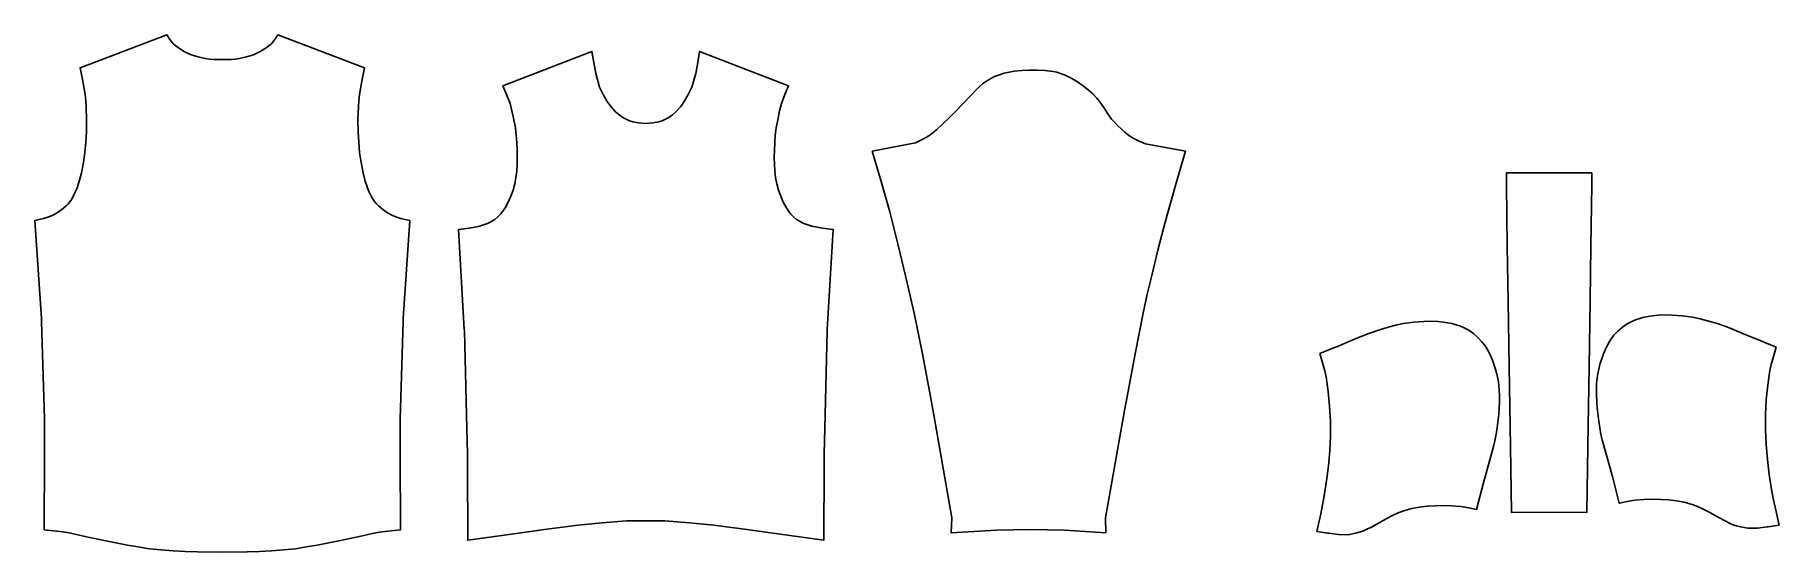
# Model space of a CAD drawing. Extents: x 10 to 187, y 210 to 263.
import ezdxf

# ---------------------------------------------------------------- set-up
doc = ezdxf.new("R2010")
doc.units = 0
doc.layers.add('Layer_1', color=7, linetype='CONTINUOUS')

msp = doc.modelspace()

# ---------------------------------------------------------------- linework, layer by layer
at = {"layer": 'Layer_1', "color": 7}
for points in [[(28.995528, 209.994315), (26.478179, 210.013055), (25.242164, 210.056808), (25.242164, 210.056808), (24.006146, 210.123999), (22.773256, 210.214632), (21.543489, 210.341203), (21.543489, 210.341203), (20.441858, 210.514651), (19.344913, 210.716225), (17.157275, 211.158439), (17.157275, 211.158439), (15.19465, 211.538152), (13.400786, 211.955367), (12.772621, 212.047561), (12.772621, 212.047561), (12.142894, 212.122564), (10.878751, 212.258511), (10.883439, 213.800796), (10.899065, 218.338585), (10.913128, 222.770114), (10.913128, 222.770114), (10.892814, 223.518602), (10.609984, 233.452045), (10.600608, 233.753625), (9.930253, 243.7152), (10.819372, 243.927713), (10.819372, 243.927713), (11.255337, 244.057408), (11.677239, 244.219918), (12.191334, 244.499622), (12.191334, 244.499622), (12.672615, 244.835583), (13.116393, 245.215293), (13.317968, 245.424682), (13.317968, 245.424682), (13.503917, 245.648134), (13.719556, 245.979404), (13.90863, 246.327864), (14.077391, 246.687262), (14.077391, 246.687262), (14.225838, 247.054473), (14.480542, 247.813896), (14.675867, 248.59207), (14.675867, 248.59207), (14.877442, 249.620262), (15.024326, 250.659391), (15.119645, 251.706331), (15.119645, 251.706331), (15.175899, 252.757961), (15.196213, 254.017414), (15.150898, 255.276871), (15.107145, 255.915974), (15.107145, 255.915974), (15.033703, 256.551951), (14.794625, 257.908288), (14.524295, 259.258374), (14.524295, 259.258374), (23.354543, 262.608586), (23.656126, 262.146058), (23.815511, 261.922606), (23.815511, 261.922606), (23.992083, 261.71478), (24.254601, 261.489764), (24.535869, 261.289753), (24.535869, 261.289753), (25.13122, 260.931918), (25.468741, 260.745968), (25.818761, 260.589707), (26.534434, 260.360006), (26.534434, 260.360006), (27.267292, 260.195933), (27.682943, 260.144369), (28.101719, 260.119364), (28.101719, 260.119364), (28.995528, 260.121057), (29.889334, 260.119364), (30.30811, 260.144369), (30.7222, 260.195933), (30.7222, 260.195933), (31.456619, 260.360006), (32.170728, 260.589707), (32.522312, 260.745968), (32.858273, 260.931918), (32.858273, 260.931918), (33.45362, 261.289753), (33.736452, 261.489764), (33.99897, 261.71478), (33.99897, 261.71478), (34.175542, 261.922606), (34.334927, 262.146058), (34.634946, 262.608586), (34.634946, 262.608586), (43.465194, 259.258374), (43.194865, 257.908288), (42.955789, 256.551951), (42.955789, 256.551951), (42.883907, 255.915974), (42.838593, 255.276871), (42.793277, 254.017414), (42.793277, 254.017414), (42.813597, 252.757961), (42.869849, 251.706331), (42.96517, 250.659391), (43.113616, 249.620262), (43.113616, 249.620262), (43.313629, 248.59207), (43.510516, 247.813896), (43.763658, 247.054473), (43.763658, 247.054473), (43.913668, 246.687262), (44.082428, 246.327864), (44.271503, 245.979404), (44.271503, 245.979404), (44.48714, 245.648134), (44.671528, 245.424682), (44.874665, 245.215293), (45.316879, 244.835583), (45.316879, 244.835583), (45.798161, 244.499622), (46.312257, 244.219918), (46.735721, 244.057408), (46.735721, 244.057408), (47.170123, 243.927713), (48.059241, 243.7152), (47.388887, 233.753625), (47.388887, 233.753625), (47.38107, 233.450481), (47.098238, 223.518602), (47.076366, 222.770114), (47.09042, 218.338585), (47.106055, 213.800796), (47.11074, 212.258511), (45.848163, 212.122564), (45.848163, 212.122564), (45.216871, 212.047561), (44.588707, 211.953804), (42.794843, 211.538152), (42.794843, 211.538152), (40.833779, 211.158439), (38.644579, 210.716225), (37.547635, 210.514651), (37.547635, 210.514651), (36.446003, 210.342764), (35.216236, 210.214632), (33.983346, 210.123999), (33.983346, 210.123999), (32.748892, 210.056808), (31.511313, 210.013055), (28.995531, 209.994315), (28.995528, 209.994315)], [(95.11915, 250.770324), (96.023893, 247.693565), (96.898951, 244.608995), (96.898951, 244.608995), (97.727127, 241.358788), (98.508428, 238.097643), (98.950642, 236.203774), (99.36942, 234.30365), (99.36942, 234.30365), (100.214786, 230.151823), (101.016398, 225.99062), (101.421111, 223.767042), (103.204038, 213.488266), (103.152471, 211.945978), (103.152471, 211.945978), (107.763702, 212.241309), (111.202984, 212.288189), (114.662577, 212.241309), (114.662577, 212.241309), (118.869096, 211.94129), (118.831594, 213.485139), (120.780152, 224.395206), (121.070796, 225.987496), (121.845846, 230.150259), (121.845846, 230.150259), (122.667773, 234.30365), (123.091239, 236.217837), (123.539704, 238.127332), (124.202246, 240.854068), (124.202246, 240.854068), (124.900727, 243.571427), (125.91798, 247.181033), (126.968047, 250.78126), (126.968047, 250.78126), (122.902164, 251.542247), (122.259937, 251.796949), (121.636457, 252.087593), (121.200494, 252.381361), (121.200494, 252.381361), (120.792655, 252.714197), (120.100423, 253.354861), (119.770714, 253.692382), (119.770714, 253.692382), (119.459759, 254.047093), (119.084733, 254.576813), (118.725335, 255.119035), (118.725335, 255.119035), (118.361251, 255.65657), (117.970599, 256.17379), (117.542448, 256.61288), (117.542448, 256.61288), (117.081481, 257.019155), (116.600201, 257.400432), (116.097044, 257.752016), (116.097044, 257.752016), (115.656391, 258.023909), (115.201675, 258.27236), (114.734459, 258.495813), (114.734459, 258.495813), (114.25474, 258.691139), (113.885966, 258.806771), (113.507816, 258.886462), (112.69214, 258.983343), (112.69214, 258.983343), (111.871777, 259.028659), (111.077976, 259.020842), (110.316989, 258.992704), (109.55913, 258.927076), (109.55913, 258.927076), (109.045034, 258.831759), (108.537189, 258.705188), (108.038719, 258.55049), (108.038719, 258.55049), (107.551189, 258.36454), (107.230855, 258.209842), (106.921461, 258.03327), (106.921461, 258.03327), (106.623005, 257.837944), (106.337049, 257.625431), (106.02453, 257.34885), (106.02453, 257.34885), (105.724511, 257.056646), (105.144784, 256.45348), (103.549371, 254.786188), (102.930582, 254.158023), (102.930582, 254.158023), (102.29773, 253.547046), (101.646126, 252.957947), (101.310166, 252.676678), (101.310166, 252.676678), (100.960146, 252.4126), (100.61481, 252.198523), (100.256975, 252.006324), (100.256975, 252.006324), (99.527241, 251.643801), (95.11915, 250.770324)], [(140.634283, 230.195071), (141.778104, 230.662289), (142.592219, 230.993559), (143.539154, 231.385772), (143.539154, 231.385772), (144.586094, 231.824862), (145.640848, 232.2452), (146.615912, 232.584285), (146.615912, 232.584285), (147.605036, 232.885868), (148.373835, 233.085878), (149.152009, 233.245263), (150.186449, 233.378086), (150.186449, 233.378086), (151.227141, 233.451528), (151.936563, 233.471848), (152.645982, 233.451528), (152.645982, 233.451528), (153.216331, 233.38121), (153.641357, 233.323394), (154.061696, 233.240579), (154.511725, 233.115568), (154.511725, 233.115568), (154.952378, 232.963998), (155.380529, 232.782735), (155.789932, 232.56397), (155.789932, 232.56397), (156.272775, 232.220198), (156.719679, 231.827989), (157.130643, 231.399835), (157.130643, 231.399835), (157.49629, 230.931055), (157.765056, 230.476339), (157.994759, 229.999747), (157.994759, 229.999747), (158.194773, 229.505966), (158.374469, 229.004369), (158.522918, 228.569967), (158.640114, 228.12619), (158.640114, 228.12619), (158.80106, 227.313638), (158.897941, 226.491711), (158.919813, 225.876046), (158.919813, 225.876046), (158.915128, 225.260384), (158.888571, 224.644719), (158.843258, 224.029054), (158.843258, 224.029054), (158.680745, 222.666468), (158.576052, 221.988299), (158.449481, 221.313258), (158.449481, 221.313258), (158.318223, 220.753845), (157.283782, 217.034859), (156.585299, 214.320627), (155.791498, 214.483136), (155.791498, 214.483136), (154.993013, 214.620646), (154.078892, 214.706588), (153.161644, 214.72846), (152.363156, 214.70814), (152.363156, 214.70814), (151.566231, 214.655015), (150.773994, 214.562818), (149.988005, 214.425311), (149.988005, 214.425311), (149.525476, 214.301864), (149.069199, 214.150294), (148.61917, 213.97997), (148.61917, 213.97997), (148.178517, 213.787771), (147.390965, 213.37212), (146.61123, 212.940842), (146.61123, 212.940842), (145.828368, 212.514252), (145.431468, 212.314238), (145.025192, 212.134542), (145.025192, 212.134542), (144.650166, 212.017346), (144.268893, 211.925153), (143.49697, 211.762643), (142.537533, 211.7892), (142.537533, 211.7892), (141.545282, 211.912644), (141.431213, 211.926699), (140.329581, 212.093896), (140.735857, 213.901823), (140.735857, 213.901823), (140.926493, 214.808132), (141.096817, 215.717564), (141.331205, 217.234848), (141.331205, 217.234848), (141.517156, 218.758382), (141.653102, 220.286604), (141.726545, 221.81795), (141.726545, 221.81795), (141.729677, 222.572686), (141.714042, 223.327421), (141.631224, 224.833768), (141.631224, 224.833768), (141.487466, 226.335425), (141.389024, 227.083909), (141.268701, 227.827709), (141.268701, 227.827709), (141.135882, 228.42462), (140.978057, 229.01841), (140.634288, 230.195045), (140.634283, 230.195071)], [(187.056607, 230.846157), (185.912785, 231.313376), (185.09867, 231.644646), (184.151736, 232.036858), (184.151736, 232.036858), (183.104793, 232.475948), (182.050038, 232.89629), (181.074977, 233.235372), (181.074977, 233.235372), (180.08585, 233.536954), (179.317052, 233.736971), (178.538878, 233.896356), (177.504437, 234.029175), (177.504437, 234.029175), (176.463746, 234.102618), (175.754326, 234.122938), (175.044907, 234.102618), (175.044907, 234.102618), (174.474559, 234.032302), (174.049532, 233.974483), (173.629193, 233.891668), (173.179164, 233.76666), (173.179164, 233.76666), (172.738511, 233.615085), (172.310357, 233.433822), (171.900957, 233.215057), (171.900957, 233.215057), (171.418115, 232.871288), (170.97121, 232.479075), (170.560246, 232.050922), (170.560246, 232.050922), (170.194599, 231.582142), (169.925831, 231.127426), (169.69613, 230.650834), (169.69613, 230.650834), (169.496116, 230.157052), (169.316417, 229.655459), (169.167971, 229.221054), (169.050775, 228.777276), (169.050775, 228.777276), (168.88983, 227.964725), (168.792948, 227.142798), (168.771076, 226.527133), (168.771076, 226.527133), (168.775761, 225.911471), (168.802318, 225.295806), (168.847632, 224.680141), (168.847632, 224.680141), (169.010144, 223.317555), (169.114837, 222.639386), (169.241408, 221.964344), (169.241408, 221.964344), (169.372667, 221.404935), (170.407107, 217.685949), (171.105587, 214.971713), (171.899388, 215.134222), (171.899388, 215.134222), (172.697877, 215.271732), (173.611997, 215.357675), (174.529242, 215.379547), (175.327731, 215.359227), (175.327731, 215.359227), (176.124658, 215.306099), (176.916896, 215.213905), (177.702882, 215.076395), (177.702882, 215.076395), (178.165413, 214.952951), (178.62169, 214.801378), (179.071719, 214.631054), (179.071719, 214.631054), (179.512372, 214.438855), (180.299922, 214.023204), (181.079659, 213.591926), (181.079659, 213.591926), (181.862521, 213.165336), (182.259422, 212.965325), (182.665697, 212.785625), (182.665697, 212.785625), (183.04072, 212.66843), (183.421996, 212.576236), (184.193919, 212.413727), (185.153356, 212.440284), (185.153356, 212.440284), (186.145605, 212.563731), (186.259676, 212.577786), (187.361308, 212.744983), (186.955032, 214.55291), (186.955032, 214.55291), (186.764397, 215.459218), (186.594073, 216.368651), (186.359681, 217.885934), (186.359681, 217.885934), (186.173734, 219.409469), (186.037787, 220.937691), (185.964345, 222.469037), (185.964345, 222.469037), (185.961212, 223.223772), (185.976847, 223.978508), (186.059665, 225.484855), (186.059665, 225.484855), (186.203426, 226.986511), (186.301868, 227.734999), (186.422188, 228.478795), (186.422188, 228.478795), (186.55501, 229.075707), (186.712832, 229.669497), (187.056604, 230.846132), (187.056607, 230.846157)]]:
    msp.add_lwpolyline(points, dxfattribs=at)
for points in [[(72.806518, 253.673188), (73.397181, 253.762257), (73.731577, 253.849763), (74.401931, 254.196659), (74.401931, 254.196659), (74.787893, 254.476364), (75.142604, 254.790447), (75.592632, 255.284228), (75.592632, 255.284228), (75.798894, 255.546746), (75.991093, 255.820199), (76.394245, 256.545245), (76.394245, 256.545245), (76.763019, 257.290605), (77.148981, 258.679757), (77.364618, 259.798579), (77.364618, 259.798579), (77.552132, 260.922086), (86.594894, 257.442178), (86.222995, 256.540557), (86.222995, 256.540557), (85.882347, 255.629564), (85.691712, 254.890455), (85.526076, 254.143531), (85.327625, 253.149719), (85.327625, 253.149719), (85.24012, 252.402796), (85.185428, 251.651184), (85.155741, 250.898012), (85.155741, 250.898012), (85.149476, 250.14484), (85.161978, 249.463547), (85.202607, 248.783815), (85.202607, 248.783815), (85.279174, 248.108773), (85.399493, 247.441544), (85.574505, 246.807128), (85.574505, 246.807128), (85.796394, 246.188339), (86.063599, 245.5883), (86.379242, 245.011701), (86.379242, 245.011701), (86.598006, 244.683555), (86.844897, 244.377285), (87.11679, 244.092892), (87.11679, 244.092892), (87.418373, 243.841314), (87.780896, 243.619425), (88.165294, 243.433477), (88.563758, 243.27878), (88.563758, 243.27878), (88.974721, 243.15377), (89.507568, 243.038137), (90.046663, 242.949071), (90.046663, 242.949071), (91.135795, 242.81), (90.529506, 232.626536), (90.526373, 232.503092), (90.281046, 222.572773), (90.218542, 220.031986), (90.218542, 220.031986), (90.20604, 217.386505), (90.182587, 212.748714), (90.17477, 211.193926), (85.743237, 211.814279), (82.36646, 212.297121), (82.36646, 212.297121), (78.984994, 212.734648), (76.50515, 212.98779), (75.264447, 213.086234), (75.264447, 213.086234), (74.020618, 213.159674), (73.045557, 213.175309), (72.072057, 213.170625), (72.072057, 213.170625), (71.096993, 213.175309), (70.123496, 213.159674), (68.879666, 213.086234), (68.879666, 213.086234), (67.6374, 212.98779), (65.157556, 212.734648), (61.776088, 212.297121), (61.776088, 212.297121), (58.400874, 211.814279), (53.967778, 211.193926), (53.95996, 212.748714), (53.936508, 217.386505), (53.925557, 220.031986), (53.925557, 220.031986), (53.863054, 222.572773), (53.617726, 232.503092), (53.614594, 232.626536), (53.008307, 242.81), (54.095876, 242.949071), (54.095876, 242.949071), (54.634971, 243.038137), (55.169381, 243.15377), (55.578781, 243.27878), (55.578781, 243.27878), (55.978806, 243.433477), (56.363207, 243.619425), (56.72573, 243.841314), (57.025749, 244.092892), (57.025749, 244.092892), (57.299202, 244.377285), (57.546093, 244.683555), (57.764858, 245.011701), (57.764858, 245.011701), (58.080504, 245.5883), (58.347709, 246.188339), (58.569598, 246.807128), (58.569598, 246.807128), (58.743046, 247.441544), (58.864929, 248.108773), (58.941496, 248.783815), (58.941496, 248.783815), (58.982122, 249.463547), (58.994624, 250.14484), (58.988387, 250.898012), (58.988387, 250.898012), (58.958697, 251.651184), (58.902445, 252.402796), (58.816502, 253.149719), (58.816502, 253.149719), (58.616489, 254.143531), (58.452416, 254.890455), (58.261778, 255.629564), (57.921133, 256.540557), (57.921133, 256.540557), (57.547671, 257.442178), (66.590435, 260.922086), (66.77951, 259.798579), (66.77951, 259.798579), (66.993587, 258.679757), (67.379548, 257.290605), (67.748322, 256.545245), (67.748322, 256.545245), (68.153034, 255.820199), (68.343673, 255.546746), (68.549935, 255.284228), (68.549935, 255.284228), (68.9984, 254.790447), (69.354675, 254.476364), (69.739073, 254.196659), (69.739073, 254.196659), (70.409429, 253.849763), (70.74695, 253.762257), (71.337613, 253.673188), (72.072065, 253.59037), (72.806518, 253.673188)], [(167.793357, 214.039313), (167.898053, 220.766305), (168.026184, 228.854317), (168.12619, 235.578186), (168.210571, 241.095723), (168.305889, 247.332058), (168.293387, 248.563385), (163.960299, 248.572755), (163.960299, 248.572755), (159.628775, 248.561805), (159.616273, 247.332041), (159.713154, 241.094143), (159.799096, 235.576605), (159.900665, 228.852737), (160.03036, 220.764725), (160.13662, 214.039296), (163.964987, 214.070558), (167.793357, 214.039313)]]:
    msp.add_lwpolyline(points, close=True, dxfattribs=at)

doc.saveas('drawing.dxf')
